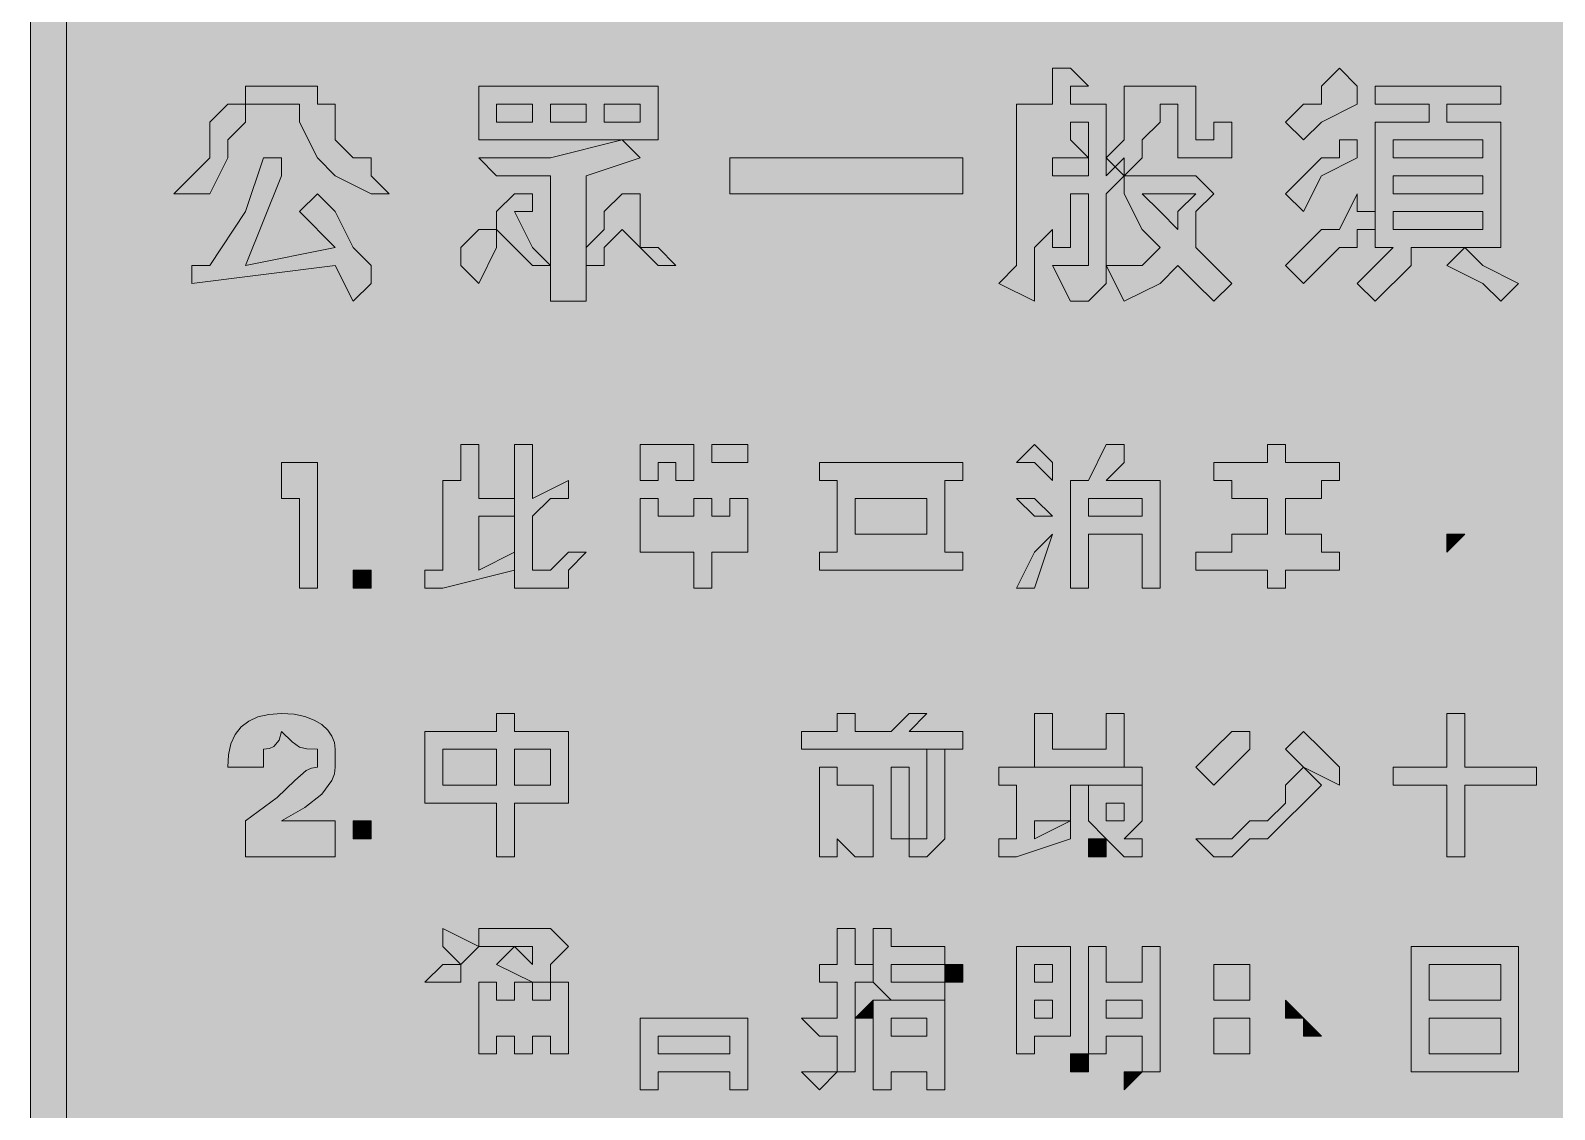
# Model space of a CAD drawing. Header units: metres. Extents: x 104 to 450, y 10 to 263.
# Drawn here: x 104 to 205.9, y 69.5 to 141.7 of the extents above; entities that cross this region are included whole.
import ezdxf

# ---------------------------------------------------------------- set-up
doc = ezdxf.new("R2010")
doc.units = ezdxf.units.M
doc.layers.add('FILL_BLACK_000000', color=7, linetype='Continuous', true_color=0x000000)
doc.layers.add('FILL_WHITE_FFFFFF', color=7, linetype='Continuous', true_color=0xffffff)

msp = doc.modelspace()

# ---------------------------------------------------------------- hatches: boundary and pattern name
at = {"layer": 'FILL_BLACK_000000', "true_color": 0x000000}
h = msp.add_hatch(color=7, dxfattribs=at)
h.dxf.hatch_style = 1
h.paths.add_polyline_path([(103.95, 259.2), (104, 259.6), (104.14, 259.91), (104.55, 260.4), (104.96, 260.89), (105.1, 261.2), (105.15, 261.6), (105.15, 262.8), (106.35, 262.8), (108.75, 262.8), (445.95, 262.8), (448.35, 262.8), (449.55, 261.6), (449.55, 259.2), (449.55, 14.4), (449.53, 13.5), (449.4, 12.6), (449.04, 11.7), (448.35, 10.8), (447.15, 10.8), (447.13, 10.11), (447, 9.75), (446.64, 9.62), (445.95, 9.6), (108.75, 9.6), (107.85, 9.79), (106.95, 10.2), (106.05, 10.61), (105.15, 10.8), (104.96, 11.7), (104.55, 12.6), (104.14, 13.5), (103.95, 14.4), (103.95, 259.2)])
h = msp.add_hatch(color=7, dxfattribs=at)
h.dxf.hatch_style = 1
h.paths.add_polyline_path([(168.75, 124.8), (169.95, 126), (169.95, 127.2), (169.95, 128.4), (169.95, 130.8), (169.95, 132), (169.95, 136.8), (172.35, 136.8), (172.35, 139.2), (173.55, 139.2), (174.75, 138), (173.55, 138), (173.55, 136.8), (175.95, 136.8), (175.95, 132), (177.15, 133.2), (177.15, 132), (175.95, 130.8), (175.95, 126), (175.95, 124.8), (174.75, 123.6), (173.55, 123.6), (172.35, 126), (173.55, 126), (174.75, 126), (174.75, 130.8), (173.55, 130.8), (173.55, 127.2), (172.35, 127.2), (172.35, 128.4), (171.15, 127.2), (171.15, 126), (171.15, 123.6), (168.75, 124.8)])
h.paths.add_polyline_path([(172.35, 133.2), (172.35, 132), (174.75, 132), (174.75, 133.2), (172.35, 133.2)], flags=16)
h.paths.add_polyline_path([(174.75, 135.6), (173.55, 135.6), (173.55, 134.4), (174.75, 133.2), (174.75, 135.6)], flags=16)
h = msp.add_hatch(color=7, dxfattribs=at)
h.dxf.hatch_style = 1
h.paths.add_polyline_path([(189.15, 136.8), (190.35, 136.8), (190.35, 138), (191.55, 139.2), (192.75, 138), (192.75, 136.8), (190.35, 135.6), (189.15, 134.4), (187.95, 135.6), (189.15, 136.8)])
h = msp.add_hatch(color=7, dxfattribs=at)
h.dxf.hatch_style = 1
h.paths.add_polyline_path([(123.15, 138), (123.15, 136.8), (124.35, 136.8), (124.35, 135.6), (124.35, 134.4), (125.55, 133.2), (126.75, 133.2), (126.75, 132), (127.95, 130.8), (126.75, 130.8), (124.35, 132), (123.15, 133.2), (121.95, 135.6), (121.95, 136.8), (118.35, 136.8), (118.35, 138), (123.15, 138)])
h = msp.add_hatch(color=7, dxfattribs=at)
h.dxf.hatch_style = 1
h.paths.add_polyline_path([(133.95, 138), (145.95, 138), (145.95, 134.4), (133.95, 134.4), (133.95, 138)])
h.paths.add_polyline_path([(135.15, 135.6), (137.55, 135.6), (137.55, 136.8), (135.15, 136.8), (135.15, 135.6)], flags=16)
h.paths.add_polyline_path([(138.75, 136.8), (138.75, 135.6), (141.15, 135.6), (141.15, 136.8), (138.75, 136.8)], flags=16)
h.paths.add_polyline_path([(144.75, 136.8), (142.35, 136.8), (142.35, 135.6), (144.75, 135.6), (144.75, 136.8)], flags=16)
h = msp.add_hatch(color=7, dxfattribs=at)
h.dxf.hatch_style = 1
h.paths.add_polyline_path([(177.15, 134.4), (177.15, 135.6), (177.15, 136.8), (177.15, 138), (181.95, 138), (181.95, 134.4), (183.15, 134.4), (183.15, 135.6), (184.35, 135.6), (184.35, 134.4), (184.35, 133.2), (183.15, 133.2), (181.95, 133.2), (180.75, 133.2), (180.75, 134.4), (180.75, 136.8), (179.55, 136.8), (179.55, 135.6), (178.35, 134.4), (178.35, 133.2), (177.15, 132), (175.95, 133.2), (177.15, 134.4)])
h = msp.add_hatch(color=7, dxfattribs=at)
h.dxf.hatch_style = 1
h.paths.add_polyline_path([(193.95, 127.2), (193.95, 135.6), (197.55, 135.6), (197.55, 136.8), (193.95, 136.8), (193.95, 138), (202.35, 138), (202.35, 136.8), (198.75, 136.8), (198.75, 135.6), (202.35, 135.6), (202.35, 127.2), (196.35, 127.2), (196.35, 126), (193.95, 123.6), (192.75, 124.8), (193.95, 126), (195.15, 127.2), (193.95, 127.2)])
h.paths.add_polyline_path([(195.15, 128.4), (201.15, 128.4), (201.15, 129.6), (195.15, 129.6), (195.15, 128.4)], flags=16)
h.paths.add_polyline_path([(195.15, 132), (195.15, 130.8), (201.15, 130.8), (201.15, 132), (195.15, 132)], flags=16)
h.paths.add_polyline_path([(201.15, 134.4), (195.15, 134.4), (195.15, 133.2), (201.15, 133.2), (201.15, 134.4)], flags=16)
h = msp.add_hatch(color=7, dxfattribs=at)
h.dxf.hatch_style = 1
h.paths.add_polyline_path([(118.35, 135.6), (117.15, 134.4), (117.15, 133.2), (115.95, 130.8), (114.75, 130.8), (113.55, 130.8), (114.75, 132), (115.95, 133.2), (115.95, 135.6), (117.15, 136.8), (118.35, 136.8), (118.35, 135.6)])
h = msp.add_hatch(color=7, dxfattribs=at)
h.dxf.hatch_style = 1
h.paths.add_polyline_path([(141.15, 123.6), (138.75, 123.6), (138.75, 132), (135.15, 132), (133.95, 133.2), (138.75, 133.2), (143.55, 134.4), (144.75, 133.2), (141.15, 132), (141.15, 123.6)])
h = msp.add_hatch(color=7, dxfattribs=at)
h.dxf.hatch_style = 1
h.paths.add_polyline_path([(189.15, 132), (190.35, 133.2), (191.55, 133.2), (191.55, 134.4), (192.75, 134.4), (192.75, 133.2), (190.35, 132), (189.15, 129.6), (187.95, 130.8), (189.15, 132)])
h = msp.add_hatch(color=7, dxfattribs=at)
h.dxf.hatch_style = 1
h.paths.add_polyline_path([(115.95, 126), (118.35, 129.6), (119.55, 133.2), (120.75, 133.2), (120.75, 132), (118.35, 126), (124.35, 127.2), (121.95, 129.6), (123.15, 130.8), (124.35, 129.6), (125.55, 127.2), (126.75, 126), (126.75, 124.8), (125.55, 123.6), (124.35, 126), (114.75, 124.8), (114.75, 126), (115.95, 126)])
h = msp.add_hatch(color=7, dxfattribs=at)
h.dxf.hatch_style = 1
h.paths.add_polyline_path([(166.35, 133.2), (166.35, 130.8), (150.75, 130.8), (150.75, 133.2), (166.35, 133.2)])
h = msp.add_hatch(color=7, dxfattribs=at)
h.dxf.hatch_style = 1
h.paths.add_polyline_path([(181.95, 132), (183.15, 130.8), (181.95, 129.6), (181.95, 127.2), (183.15, 126), (184.35, 124.8), (183.15, 123.6), (181.95, 124.8), (180.75, 126), (179.55, 124.8), (177.15, 123.6), (175.95, 126), (178.35, 126), (179.55, 127.2), (178.35, 128.4), (177.15, 130.8), (177.15, 132), (181.95, 132)])
h.paths.add_polyline_path([(180.75, 128.4), (180.75, 129.6), (181.95, 130.8), (178.35, 130.8), (179.55, 129.6), (180.75, 128.4)], flags=16)
h = msp.add_hatch(color=7, dxfattribs=at)
h.dxf.hatch_style = 1
h.paths.add_polyline_path([(137.55, 130.8), (137.55, 129.6), (136.35, 129.6), (137.55, 127.2), (138.75, 126), (137.55, 126), (135.15, 128.4), (135.15, 129.6), (136.35, 130.8), (137.55, 130.8)])
h = msp.add_hatch(color=7, dxfattribs=at)
h.dxf.hatch_style = 1
h.paths.add_polyline_path([(142.35, 126), (141.15, 126), (141.15, 127.2), (142.35, 128.4), (142.35, 129.6), (143.55, 130.8), (144.75, 130.8), (144.75, 129.6), (144.75, 128.4), (144.75, 127.2), (143.55, 128.4), (142.35, 127.2), (142.35, 126)])
h = msp.add_hatch(color=7, dxfattribs=at)
h.dxf.hatch_style = 1
h.paths.add_polyline_path([(189.15, 127.2), (190.35, 128.4), (191.55, 128.4), (192.75, 130.8), (192.75, 129.6), (193.95, 129.6), (193.95, 128.4), (192.75, 128.4), (192.75, 127.2), (191.55, 127.2), (190.35, 126), (189.15, 124.8), (187.95, 126), (189.15, 127.2)])
h = msp.add_hatch(color=7, dxfattribs=at)
h.dxf.hatch_style = 1
h.paths.add_polyline_path([(132.75, 126), (132.75, 127.2), (133.95, 128.4), (135.15, 128.4), (135.15, 127.2), (133.95, 124.8), (132.75, 126)])
h = msp.add_hatch(color=7, dxfattribs=at)
h.dxf.hatch_style = 1
h.paths.add_polyline_path([(145.95, 126), (144.75, 127.2), (145.95, 127.2), (147.15, 126), (145.95, 126)])
h = msp.add_hatch(color=7, dxfattribs=at)
h.dxf.hatch_style = 1
h.paths.add_polyline_path([(201.15, 126), (203.55, 124.8), (202.35, 123.6), (201.15, 124.8), (198.75, 126), (199.95, 127.2), (201.15, 126)])
h = msp.add_hatch(color=7, dxfattribs=at)
h.dxf.hatch_style = 1
h.paths.add_polyline_path([(133.95, 114), (133.95, 112.8), (133.95, 110.4), (136.35, 110.4), (136.35, 109.2), (133.95, 109.2), (133.95, 105.6), (136.35, 106.8), (136.35, 105.6), (131.55, 104.4), (130.35, 104.4), (130.35, 105.6), (131.55, 105.6), (131.55, 111.6), (132.75, 111.6), (132.75, 114), (133.95, 114)])
h = msp.add_hatch(color=7, dxfattribs=at)
h.dxf.hatch_style = 1
h.paths.add_polyline_path([(137.55, 114), (137.55, 112.8), (137.55, 110.4), (139.95, 111.6), (139.95, 110.4), (138.75, 110.4), (137.55, 109.2), (137.55, 106.8), (137.55, 105.6), (138.75, 105.6), (139.95, 106.8), (141.15, 106.8), (139.95, 105.6), (139.95, 104.4), (138.75, 104.4), (137.55, 104.4), (136.35, 104.4), (136.35, 105.6), (136.35, 114), (137.55, 114)])
h = msp.add_hatch(color=7, dxfattribs=at)
h.dxf.hatch_style = 1
h.paths.add_polyline_path([(144.75, 114), (148.35, 114), (148.35, 111.6), (147.15, 111.6), (147.15, 112.8), (145.95, 112.8), (145.95, 111.6), (144.75, 111.6), (144.75, 114)])
h = msp.add_hatch(color=7, dxfattribs=at)
h.dxf.hatch_style = 1
h.paths.add_polyline_path([(151.95, 114), (151.95, 112.8), (149.55, 112.8), (149.55, 114), (151.95, 114)])
h = msp.add_hatch(color=7, dxfattribs=at)
h.dxf.hatch_style = 1
h.paths.add_polyline_path([(172.35, 112.8), (172.35, 111.6), (171.15, 112.8), (169.95, 112.8), (171.15, 114), (172.35, 112.8)])
h = msp.add_hatch(color=7, dxfattribs=at)
h.dxf.hatch_style = 1
h.paths.add_polyline_path([(177.15, 112.8), (175.95, 111.6), (179.55, 111.6), (179.55, 104.4), (178.35, 104.4), (178.35, 105.6), (178.35, 108), (174.75, 108), (174.75, 105.6), (174.75, 104.4), (173.55, 104.4), (173.55, 111.6), (174.75, 111.6), (175.95, 114), (177.15, 114), (177.15, 112.8)])
h.paths.add_polyline_path([(174.75, 110.4), (174.75, 109.2), (178.35, 109.2), (178.35, 110.4), (174.75, 110.4)], flags=16)
h = msp.add_hatch(color=7, dxfattribs=at)
h.dxf.hatch_style = 1
h.paths.add_polyline_path([(187.95, 112.8), (191.55, 112.8), (191.55, 111.6), (190.35, 111.6), (190.35, 110.4), (187.95, 110.4), (187.95, 109.2), (187.95, 108), (190.35, 108), (190.35, 106.8), (191.55, 106.8), (191.55, 105.6), (187.95, 105.6), (187.95, 104.4), (186.75, 104.4), (186.75, 105.6), (181.95, 105.6), (181.95, 106.8), (184.35, 106.8), (184.35, 108), (186.75, 108), (186.75, 109.2), (186.75, 110.4), (184.35, 110.4), (184.35, 111.6), (183.15, 111.6), (183.15, 112.8), (186.75, 112.8), (186.75, 114), (187.95, 114), (187.95, 112.8)])
h = msp.add_hatch(color=7, dxfattribs=at)
h.dxf.hatch_style = 1
h.paths.add_polyline_path([(123.15, 104.4), (121.95, 104.4), (121.95, 110.4), (120.75, 110.4), (120.75, 112.8), (121.95, 112.8), (123.15, 112.8), (123.15, 104.4)])
h = msp.add_hatch(color=7, dxfattribs=at)
h.dxf.hatch_style = 1
h.paths.add_polyline_path([(157.95, 111.6), (156.75, 111.6), (156.75, 112.8), (161.55, 112.8), (166.35, 112.8), (166.35, 111.6), (165.15, 111.6), (165.15, 106.8), (166.35, 106.8), (166.35, 105.6), (161.55, 105.6), (156.75, 105.6), (156.75, 106.8), (157.95, 106.8), (157.95, 111.6)])
h.paths.add_polyline_path([(159.15, 108), (161.55, 108), (163.95, 108), (163.95, 109.2), (163.95, 110.4), (161.55, 110.4), (159.15, 110.4), (159.15, 109.2), (159.15, 108)], flags=16)
h = msp.add_hatch(color=7, dxfattribs=at)
h.dxf.hatch_style = 1
h.paths.add_polyline_path([(144.75, 110.4), (145.95, 110.4), (145.95, 109.2), (148.35, 109.2), (148.35, 110.4), (149.55, 110.4), (149.55, 109.2), (150.75, 109.2), (150.75, 110.4), (151.95, 110.4), (151.95, 106.8), (150.75, 106.8), (149.55, 106.8), (149.55, 105.6), (149.55, 104.4), (148.35, 104.4), (148.35, 105.6), (148.35, 106.8), (145.95, 106.8), (144.75, 106.8), (144.75, 110.4)])
h = msp.add_hatch(color=7, dxfattribs=at)
h.dxf.hatch_style = 1
h.paths.add_polyline_path([(171.15, 110.4), (172.35, 109.2), (171.15, 109.2), (169.95, 110.4), (171.15, 110.4)])
h = msp.add_hatch(color=7, dxfattribs=at)
h.dxf.hatch_style = 1
h.paths.add_polyline_path([(171.15, 104.4), (169.95, 104.4), (171.15, 106.8), (172.35, 108), (171.15, 104.4)])
h = msp.add_hatch(color=7, dxfattribs=at)
h.dxf.hatch_style = 1
h.paths.add_polyline_path([(198.75, 106.8), (198.75, 108), (199.95, 108), (198.75, 106.8)])
h = msp.add_hatch(color=7, dxfattribs=at)
h.dxf.hatch_style = 1
h.paths.add_polyline_path([(126.75, 104.4), (125.55, 104.4), (125.55, 105.6), (126.75, 105.6), (126.75, 104.4)])
h = msp.add_hatch(color=7, dxfattribs=at)
h.dxf.hatch_style = 1
h.paths.add_polyline_path([(124.35, 88.8), (124.35, 86.4), (118.35, 86.4), (118.35, 88.8), (120.45, 90.37), (121.65, 91.5), (122.4, 92.17), (122.75, 92.34), (123.15, 92.4), (123.15, 93.6), (122.44, 93.62), (121.95, 93.75), (121.46, 94.11), (120.75, 94.8), (120.6, 94.2), (120.24, 93.79), (119.95, 93.65), (119.55, 93.6), (119.55, 92.4), (117.15, 92.4), (117.21, 93.24), (117.37, 93.97), (117.66, 94.59), (118.05, 95.1), (118.56, 95.49), (119.17, 95.77), (119.91, 95.94), (120.75, 96), (121.59, 95.95), (122.32, 95.79), (122.94, 95.56), (123.45, 95.25), (123.84, 94.89), (124.12, 94.48), (124.29, 94.05), (124.35, 93.6), (124.35, 92.4), (124.29, 91.95), (124.12, 91.5), (123.45, 90.6), (122.32, 89.7), (120.75, 88.8), (124.35, 88.8)])
h = msp.add_hatch(color=7, dxfattribs=at)
h.dxf.hatch_style = 1
h.paths.add_polyline_path([(139.95, 94.8), (139.95, 90), (138.75, 90), (136.35, 90), (136.35, 86.4), (135.15, 86.4), (135.15, 90), (131.55, 90), (130.35, 90), (130.35, 94.8), (135.15, 94.8), (135.15, 96), (136.35, 96), (136.35, 94.8), (139.95, 94.8)])
h.paths.add_polyline_path([(136.35, 93.6), (136.35, 91.2), (138.75, 91.2), (138.75, 93.6), (136.35, 93.6)], flags=16)
h.paths.add_polyline_path([(135.15, 93.6), (131.55, 93.6), (131.55, 91.2), (135.15, 91.2), (135.15, 93.6)], flags=16)
h = msp.add_hatch(color=7, dxfattribs=at)
h.dxf.hatch_style = 1
h.paths.add_polyline_path([(157.95, 96), (159.15, 96), (159.15, 94.8), (161.55, 94.8), (162.75, 96), (163.95, 96), (162.75, 94.8), (166.35, 94.8), (166.35, 93.6), (155.55, 93.6), (155.55, 94.8), (157.95, 94.8), (157.95, 96)])
h = msp.add_hatch(color=7, dxfattribs=at)
h.dxf.hatch_style = 1
h.paths.add_polyline_path([(171.15, 92.4), (171.15, 96), (172.35, 96), (172.35, 94.8), (172.35, 93.6), (175.95, 93.6), (175.95, 94.8), (175.95, 96), (177.15, 96), (177.15, 92.4), (171.15, 92.4)])
h = msp.add_hatch(color=7, dxfattribs=at)
h.dxf.hatch_style = 1
h.paths.add_polyline_path([(204.75, 92.4), (204.75, 91.2), (199.95, 91.2), (199.95, 86.4), (198.75, 86.4), (198.75, 91.2), (195.15, 91.2), (195.15, 92.4), (198.75, 92.4), (198.75, 96), (199.95, 96), (199.95, 92.4), (204.75, 92.4)])
h = msp.add_hatch(color=7, dxfattribs=at)
h.dxf.hatch_style = 1
h.paths.add_polyline_path([(185.55, 93.6), (184.35, 92.4), (183.15, 91.2), (181.95, 92.4), (183.15, 93.6), (184.35, 94.8), (185.55, 94.8), (185.55, 93.6)])
h = msp.add_hatch(color=7, dxfattribs=at)
h.dxf.hatch_style = 1
h.paths.add_polyline_path([(190.35, 93.6), (191.55, 92.4), (191.55, 91.2), (189.15, 92.4), (187.95, 93.6), (189.15, 94.8), (190.35, 93.6)])
h = msp.add_hatch(color=7, dxfattribs=at)
h.dxf.hatch_style = 1
h.paths.add_polyline_path([(165.15, 93.6), (165.15, 92.4), (165.15, 87.6), (163.95, 86.4), (162.75, 86.4), (162.75, 87.6), (163.95, 87.6), (163.95, 93.6), (165.15, 93.6)])
h = msp.add_hatch(color=7, dxfattribs=at)
h.dxf.hatch_style = 1
h.paths.add_polyline_path([(157.95, 86.4), (156.75, 86.4), (156.75, 92.4), (157.95, 92.4), (157.95, 91.2), (160.35, 91.2), (160.35, 88.8), (160.35, 87.6), (160.35, 86.4), (159.15, 86.4), (157.95, 87.6), (157.95, 86.4)])
h = msp.add_hatch(color=7, dxfattribs=at)
h.dxf.hatch_style = 1
h.paths.add_polyline_path([(162.75, 92.4), (162.75, 87.6), (161.55, 87.6), (161.55, 92.4), (162.75, 92.4)])
h = msp.add_hatch(color=7, dxfattribs=at)
h.dxf.hatch_style = 1
h.paths.add_polyline_path([(168.75, 87.6), (169.95, 87.6), (169.95, 91.2), (168.75, 91.2), (168.75, 92.4), (178.35, 92.4), (178.35, 91.2), (173.55, 91.2), (173.55, 88.8), (173.55, 87.6), (169.95, 86.4), (168.75, 86.4), (168.75, 87.6)])
h.paths.add_polyline_path([(171.15, 88.8), (171.15, 87.6), (173.55, 88.8), (171.15, 88.8)], flags=16)
h = msp.add_hatch(color=7, dxfattribs=at)
h.dxf.hatch_style = 1
h.paths.add_polyline_path([(189.15, 90), (187.95, 88.8), (186.75, 87.6), (185.55, 87.6), (184.35, 86.4), (183.15, 86.4), (181.95, 87.6), (183.15, 87.6), (184.35, 87.6), (185.55, 88.8), (186.75, 88.8), (187.95, 90), (187.95, 91.2), (189.15, 92.4), (190.35, 91.2), (189.15, 90)])
h = msp.add_hatch(color=7, dxfattribs=at)
h.dxf.hatch_style = 1
h.paths.add_polyline_path([(178.35, 91.2), (178.35, 90), (178.35, 88.8), (177.15, 87.6), (178.35, 87.6), (178.35, 86.4), (177.15, 86.4), (175.95, 87.6), (174.75, 88.8), (174.75, 90), (174.75, 91.2), (178.35, 91.2)])
h.paths.add_polyline_path([(177.15, 88.8), (177.15, 90), (175.95, 90), (175.95, 88.8), (177.15, 88.8)], flags=16)
h = msp.add_hatch(color=7, dxfattribs=at)
h.dxf.hatch_style = 1
h.paths.add_polyline_path([(126.75, 87.6), (125.55, 87.6), (125.55, 88.8), (126.75, 88.8), (126.75, 87.6)])
h = msp.add_hatch(color=7, dxfattribs=at)
h.dxf.hatch_style = 1
h.paths.add_polyline_path([(175.95, 87.6), (175.95, 86.4), (174.75, 86.4), (174.75, 87.6), (175.95, 87.6)])
h = msp.add_hatch(color=7, dxfattribs=at)
h.dxf.hatch_style = 1
h.paths.add_polyline_path([(133.95, 80.4), (132.75, 79.2), (131.55, 80.4), (131.55, 81.6), (133.95, 80.4)])
h = msp.add_hatch(color=7, dxfattribs=at)
h.dxf.hatch_style = 1
h.paths.add_polyline_path([(139.95, 80.4), (138.75, 79.2), (138.75, 78), (137.55, 78), (135.15, 79.2), (136.35, 80.4), (133.95, 80.4), (133.95, 81.6), (138.75, 81.6), (139.95, 80.4)])
h.paths.add_polyline_path([(137.55, 79.2), (137.55, 80.4), (136.35, 80.4), (137.55, 79.2)], flags=16)
h = msp.add_hatch(color=7, dxfattribs=at)
h.dxf.hatch_style = 1
h.paths.add_polyline_path([(155.55, 75.6), (157.95, 75.6), (157.95, 78), (156.75, 78), (156.75, 79.2), (157.95, 79.2), (157.95, 81.6), (159.15, 81.6), (159.15, 80.4), (159.15, 79.2), (160.35, 79.2), (160.35, 78), (159.15, 78), (159.15, 75.6), (159.15, 73.2), (159.15, 72), (157.95, 72), (157.95, 73.2), (157.95, 74.4), (156.75, 74.4), (155.55, 75.6)])
h = msp.add_hatch(color=7, dxfattribs=at)
h.dxf.hatch_style = 1
h.paths.add_polyline_path([(163.95, 76.8), (161.55, 76.8), (160.35, 78), (160.35, 79.2), (160.35, 81.6), (161.55, 81.6), (161.55, 80.4), (162.75, 80.4), (165.15, 80.4), (165.15, 79.2), (161.55, 79.2), (161.55, 78), (163.95, 78), (165.15, 78), (165.15, 76.8), (163.95, 76.8)])
h = msp.add_hatch(color=7, dxfattribs=at)
h.dxf.hatch_style = 1
h.paths.add_polyline_path([(172.35, 74.4), (171.15, 74.4), (171.15, 73.2), (169.95, 73.2), (169.95, 80.4), (173.55, 80.4), (173.55, 74.4), (172.35, 74.4)])
h.paths.add_polyline_path([(171.15, 79.2), (171.15, 78), (172.35, 78), (172.35, 79.2), (171.15, 79.2)], flags=16)
h.paths.add_polyline_path([(172.35, 76.8), (171.15, 76.8), (171.15, 75.6), (172.35, 75.6), (172.35, 76.8)], flags=16)
h = msp.add_hatch(color=7, dxfattribs=at)
h.dxf.hatch_style = 1
h.paths.add_polyline_path([(178.35, 78), (178.35, 80.4), (179.55, 80.4), (179.55, 73.2), (179.55, 72), (178.35, 72), (178.35, 73.2), (178.35, 74.4), (175.95, 74.4), (175.95, 73.2), (174.75, 73.2), (174.75, 74.4), (174.75, 75.6), (174.75, 80.4), (175.95, 80.4), (175.95, 78), (178.35, 78)])
h.paths.add_polyline_path([(178.35, 76.8), (175.95, 76.8), (175.95, 75.6), (178.35, 75.6), (178.35, 76.8)], flags=16)
h = msp.add_hatch(color=7, dxfattribs=at)
h.dxf.hatch_style = 1
h.paths.add_polyline_path([(203.55, 72), (202.35, 72), (197.55, 72), (196.35, 72), (196.35, 80.4), (203.55, 80.4), (203.55, 72)])
h.paths.add_polyline_path([(197.55, 75.6), (197.55, 73.2), (202.35, 73.2), (202.35, 75.6), (197.55, 75.6)], flags=16)
h.paths.add_polyline_path([(202.35, 79.2), (197.55, 79.2), (197.55, 76.8), (202.35, 76.8), (202.35, 79.2)], flags=16)
h = msp.add_hatch(color=7, dxfattribs=at)
h.dxf.hatch_style = 1
h.paths.add_polyline_path([(132.75, 79.2), (132.75, 78), (131.55, 78), (130.35, 78), (131.55, 79.2), (132.75, 79.2)])
h = msp.add_hatch(color=7, dxfattribs=at)
h.dxf.hatch_style = 1
h.paths.add_polyline_path([(166.35, 78), (165.15, 78), (165.15, 79.2), (166.35, 79.2), (166.35, 78)])
h = msp.add_hatch(color=7, dxfattribs=at)
h.dxf.hatch_style = 1
h.paths.add_polyline_path([(183.15, 79.2), (185.55, 79.2), (185.55, 76.8), (183.15, 76.8), (183.15, 79.2)])
h = msp.add_hatch(color=7, dxfattribs=at)
h.dxf.hatch_style = 1
h.paths.add_polyline_path([(139.95, 73.2), (138.75, 73.2), (138.75, 74.4), (137.55, 74.4), (137.55, 73.2), (136.35, 73.2), (136.35, 74.4), (135.15, 74.4), (135.15, 73.2), (133.95, 73.2), (133.95, 78), (135.15, 78), (135.15, 76.8), (136.35, 76.8), (136.35, 78), (137.55, 78), (137.55, 76.8), (138.75, 76.8), (138.75, 78), (139.95, 78), (139.95, 73.2)])
h = msp.add_hatch(color=7, dxfattribs=at)
h.dxf.hatch_style = 1
h.paths.add_polyline_path([(160.35, 76.8), (160.35, 75.6), (159.15, 75.6), (160.35, 76.8)])
h = msp.add_hatch(color=7, dxfattribs=at)
h.dxf.hatch_style = 1
h.paths.add_polyline_path([(165.15, 76.8), (165.15, 70.8), (163.95, 70.8), (163.95, 72), (161.55, 72), (161.55, 70.8), (160.35, 70.8), (160.35, 76.8), (165.15, 76.8)])
h.paths.add_polyline_path([(163.95, 75.6), (161.55, 75.6), (161.55, 74.4), (163.95, 74.4), (163.95, 75.6)], flags=16)
h = msp.add_hatch(color=7, dxfattribs=at)
h.dxf.hatch_style = 1
h.paths.add_polyline_path([(189.15, 75.6), (187.95, 75.6), (187.95, 76.8), (189.15, 75.6)])
h = msp.add_hatch(color=7, dxfattribs=at)
h.dxf.hatch_style = 1
h.paths.add_polyline_path([(151.95, 75.6), (151.95, 70.8), (150.75, 70.8), (150.75, 72), (145.95, 72), (145.95, 70.8), (144.75, 70.8), (144.75, 75.6), (151.95, 75.6)])
h.paths.add_polyline_path([(150.75, 74.4), (145.95, 74.4), (145.95, 73.2), (150.75, 73.2), (150.75, 74.4)], flags=16)
h = msp.add_hatch(color=7, dxfattribs=at)
h.dxf.hatch_style = 1
h.paths.add_polyline_path([(183.15, 75.6), (185.55, 75.6), (185.55, 73.2), (183.15, 73.2), (183.15, 75.6)])
h = msp.add_hatch(color=7, dxfattribs=at)
h.dxf.hatch_style = 1
h.paths.add_polyline_path([(189.15, 75.6), (190.35, 74.4), (189.15, 74.4), (189.15, 75.6)])
h = msp.add_hatch(color=7, dxfattribs=at)
h.dxf.hatch_style = 1
h.paths.add_polyline_path([(173.55, 72), (173.55, 73.2), (174.75, 73.2), (174.75, 72), (173.55, 72)])
h = msp.add_hatch(color=7, dxfattribs=at)
h.dxf.hatch_style = 1
h.paths.add_polyline_path([(156.75, 72), (157.95, 72), (156.75, 70.8), (155.55, 72), (156.75, 72)])
h = msp.add_hatch(color=7, dxfattribs=at)
h.dxf.hatch_style = 1
h.paths.add_polyline_path([(177.15, 72), (178.35, 72), (177.15, 70.8), (177.15, 72)])
at = {"layer": 'FILL_WHITE_FFFFFF', "true_color": 0xffffff}
h = msp.add_hatch(color=7, dxfattribs=at)
h.dxf.hatch_style = 1
h.paths.add_polyline_path([(106.35, 259.2), (106.35, 260.4), (107.06, 261.09), (107.55, 261.45), (108.04, 261.58), (108.75, 261.6), (445.95, 261.6), (447.15, 261.6), (447.15, 260.4), (448.35, 260.4), (448.35, 259.2), (448.35, 14.4), (448.33, 13.69), (448.2, 13.2), (447.84, 12.71), (447.15, 12), (445.95, 12), (108.75, 12), (106.35, 12), (106.35, 14.4), (106.35, 259.2)])

# ---------------------------------------------------------------- linework, layer by layer
at = {"layer": 'FILL_BLACK_000000', "lineweight": 0, "true_color": 0x000000}
msp.add_lwpolyline([(445.95, 9.6), (108.75, 9.6), (107.85, 9.79), (106.95, 10.2), (106.05, 10.61), (105.15, 10.8), (104.96, 11.7), (104.55, 12.6), (104.14, 13.5), (103.95, 14.4), (103.95, 259.2), (104, 259.6), (104.14, 259.91), (104.55, 260.4), (104.96, 260.89), (105.1, 261.2), (105.15, 261.6), (105.15, 262.8), (106.35, 262.8), (108.75, 262.8), (445.95, 262.8)], dxfattribs=at)
for points in [[(168.75, 124.8), (169.95, 126), (169.95, 127.2), (169.95, 128.4), (169.95, 130.8), (169.95, 132), (169.95, 136.8), (172.35, 136.8), (172.35, 139.2), (173.55, 139.2), (174.75, 138), (173.55, 138), (173.55, 136.8), (175.95, 136.8), (175.95, 132), (177.15, 133.2), (177.15, 132), (175.95, 130.8), (175.95, 126), (175.95, 124.8), (174.75, 123.6), (173.55, 123.6), (172.35, 126), (173.55, 126), (174.75, 126), (174.75, 130.8), (173.55, 130.8), (173.55, 127.2), (172.35, 127.2), (172.35, 128.4), (171.15, 127.2), (171.15, 126), (171.15, 123.6)], [(189.15, 136.8), (190.35, 136.8), (190.35, 138), (191.55, 139.2), (192.75, 138), (192.75, 136.8), (190.35, 135.6), (189.15, 134.4), (187.95, 135.6)], [(123.15, 138), (123.15, 136.8), (124.35, 136.8), (124.35, 135.6), (124.35, 134.4), (125.55, 133.2), (126.75, 133.2), (126.75, 132), (127.95, 130.8), (126.75, 130.8), (124.35, 132), (123.15, 133.2), (121.95, 135.6), (121.95, 136.8), (118.35, 136.8), (118.35, 138)], [(133.95, 138), (145.95, 138), (145.95, 134.4), (133.95, 134.4)], [(177.15, 134.4), (177.15, 135.6), (177.15, 136.8), (177.15, 138), (181.95, 138), (181.95, 134.4), (183.15, 134.4), (183.15, 135.6), (184.35, 135.6), (184.35, 134.4), (184.35, 133.2), (183.15, 133.2), (181.95, 133.2), (180.75, 133.2), (180.75, 134.4), (180.75, 136.8), (179.55, 136.8), (179.55, 135.6), (178.35, 134.4), (178.35, 133.2), (177.15, 132), (175.95, 133.2)], [(193.95, 127.2), (193.95, 135.6), (197.55, 135.6), (197.55, 136.8), (193.95, 136.8), (193.95, 138), (202.35, 138), (202.35, 136.8), (198.75, 136.8), (198.75, 135.6), (202.35, 135.6), (202.35, 127.2), (196.35, 127.2), (196.35, 126), (193.95, 123.6), (192.75, 124.8), (193.95, 126), (195.15, 127.2)], [(118.35, 135.6), (117.15, 134.4), (117.15, 133.2), (115.95, 130.8), (114.75, 130.8), (113.55, 130.8), (114.75, 132), (115.95, 133.2), (115.95, 135.6), (117.15, 136.8), (118.35, 136.8)], [(135.15, 135.6), (137.55, 135.6), (137.55, 136.8), (135.15, 136.8)], [(138.75, 136.8), (138.75, 135.6), (141.15, 135.6), (141.15, 136.8)], [(144.75, 136.8), (142.35, 136.8), (142.35, 135.6), (144.75, 135.6)], [(174.75, 135.6), (173.55, 135.6), (173.55, 134.4), (174.75, 133.2)], [(141.15, 123.6), (138.75, 123.6), (138.75, 132), (135.15, 132), (133.95, 133.2), (138.75, 133.2), (143.55, 134.4), (144.75, 133.2), (141.15, 132)], [(189.15, 132), (190.35, 133.2), (191.55, 133.2), (191.55, 134.4), (192.75, 134.4), (192.75, 133.2), (190.35, 132), (189.15, 129.6), (187.95, 130.8)], [(201.15, 134.4), (195.15, 134.4), (195.15, 133.2), (201.15, 133.2)], [(115.95, 126), (118.35, 129.6), (119.55, 133.2), (120.75, 133.2), (120.75, 132), (118.35, 126), (124.35, 127.2), (121.95, 129.6), (123.15, 130.8), (124.35, 129.6), (125.55, 127.2), (126.75, 126), (126.75, 124.8), (125.55, 123.6), (124.35, 126), (114.75, 124.8), (114.75, 126)], [(166.35, 133.2), (166.35, 130.8), (150.75, 130.8), (150.75, 133.2)], [(172.35, 133.2), (172.35, 132), (174.75, 132), (174.75, 133.2)], [(181.95, 132), (183.15, 130.8), (181.95, 129.6), (181.95, 127.2), (183.15, 126), (184.35, 124.8), (183.15, 123.6), (181.95, 124.8), (180.75, 126), (179.55, 124.8), (177.15, 123.6), (175.95, 126), (178.35, 126), (179.55, 127.2), (178.35, 128.4), (177.15, 130.8), (177.15, 132)], [(195.15, 132), (195.15, 130.8), (201.15, 130.8), (201.15, 132)], [(137.55, 130.8), (137.55, 129.6), (136.35, 129.6), (137.55, 127.2), (138.75, 126), (137.55, 126), (135.15, 128.4), (135.15, 129.6), (136.35, 130.8)], [(142.35, 126), (141.15, 126), (141.15, 127.2), (142.35, 128.4), (142.35, 129.6), (143.55, 130.8), (144.75, 130.8), (144.75, 129.6), (144.75, 128.4), (144.75, 127.2), (143.55, 128.4), (142.35, 127.2)], [(180.75, 128.4), (180.75, 129.6), (181.95, 130.8), (178.35, 130.8), (179.55, 129.6)], [(189.15, 127.2), (190.35, 128.4), (191.55, 128.4), (192.75, 130.8), (192.75, 129.6), (193.95, 129.6), (193.95, 128.4), (192.75, 128.4), (192.75, 127.2), (191.55, 127.2), (190.35, 126), (189.15, 124.8), (187.95, 126)], [(195.15, 128.4), (201.15, 128.4), (201.15, 129.6), (195.15, 129.6)], [(132.75, 126), (132.75, 127.2), (133.95, 128.4), (135.15, 128.4), (135.15, 127.2), (133.95, 124.8)], [(145.95, 126), (144.75, 127.2), (145.95, 127.2), (147.15, 126)], [(201.15, 126), (203.55, 124.8), (202.35, 123.6), (201.15, 124.8), (198.75, 126), (199.95, 127.2)], [(133.95, 114), (133.95, 112.8), (133.95, 110.4), (136.35, 110.4), (136.35, 109.2), (133.95, 109.2), (133.95, 105.6), (136.35, 106.8), (136.35, 105.6), (131.55, 104.4), (130.35, 104.4), (130.35, 105.6), (131.55, 105.6), (131.55, 111.6), (132.75, 111.6), (132.75, 114)], [(137.55, 114), (137.55, 112.8), (137.55, 110.4), (139.95, 111.6), (139.95, 110.4), (138.75, 110.4), (137.55, 109.2), (137.55, 106.8), (137.55, 105.6), (138.75, 105.6), (139.95, 106.8), (141.15, 106.8), (139.95, 105.6), (139.95, 104.4), (138.75, 104.4), (137.55, 104.4), (136.35, 104.4), (136.35, 105.6), (136.35, 114)], [(144.75, 114), (148.35, 114), (148.35, 111.6), (147.15, 111.6), (147.15, 112.8), (145.95, 112.8), (145.95, 111.6), (144.75, 111.6)], [(151.95, 114), (151.95, 112.8), (149.55, 112.8), (149.55, 114)], [(172.35, 112.8), (172.35, 111.6), (171.15, 112.8), (169.95, 112.8), (171.15, 114)], [(177.15, 112.8), (175.95, 111.6), (179.55, 111.6), (179.55, 104.4), (178.35, 104.4), (178.35, 105.6), (178.35, 108), (174.75, 108), (174.75, 105.6), (174.75, 104.4), (173.55, 104.4), (173.55, 111.6), (174.75, 111.6), (175.95, 114), (177.15, 114)], [(187.95, 112.8), (191.55, 112.8), (191.55, 111.6), (190.35, 111.6), (190.35, 110.4), (187.95, 110.4), (187.95, 109.2), (187.95, 108), (190.35, 108), (190.35, 106.8), (191.55, 106.8), (191.55, 105.6), (187.95, 105.6), (187.95, 104.4), (186.75, 104.4), (186.75, 105.6), (181.95, 105.6), (181.95, 106.8), (184.35, 106.8), (184.35, 108), (186.75, 108), (186.75, 109.2), (186.75, 110.4), (184.35, 110.4), (184.35, 111.6), (183.15, 111.6), (183.15, 112.8), (186.75, 112.8), (186.75, 114), (187.95, 114)], [(123.15, 104.4), (121.95, 104.4), (121.95, 110.4), (120.75, 110.4), (120.75, 112.8), (121.95, 112.8), (123.15, 112.8)], [(157.95, 111.6), (156.75, 111.6), (156.75, 112.8), (161.55, 112.8), (166.35, 112.8), (166.35, 111.6), (165.15, 111.6), (165.15, 106.8), (166.35, 106.8), (166.35, 105.6), (161.55, 105.6), (156.75, 105.6), (156.75, 106.8), (157.95, 106.8)], [(144.75, 110.4), (145.95, 110.4), (145.95, 109.2), (148.35, 109.2), (148.35, 110.4), (149.55, 110.4), (149.55, 109.2), (150.75, 109.2), (150.75, 110.4), (151.95, 110.4), (151.95, 106.8), (150.75, 106.8), (149.55, 106.8), (149.55, 105.6), (149.55, 104.4), (148.35, 104.4), (148.35, 105.6), (148.35, 106.8), (145.95, 106.8), (144.75, 106.8)], [(159.15, 108), (161.55, 108), (163.95, 108), (163.95, 109.2), (163.95, 110.4), (161.55, 110.4), (159.15, 110.4), (159.15, 109.2)], [(171.15, 110.4), (172.35, 109.2), (171.15, 109.2), (169.95, 110.4)], [(174.75, 110.4), (174.75, 109.2), (178.35, 109.2), (178.35, 110.4)], [(171.15, 104.4), (169.95, 104.4), (171.15, 106.8), (172.35, 108)], [(198.75, 106.8), (198.75, 108), (199.95, 108)], [(126.75, 104.4), (125.55, 104.4), (125.55, 105.6), (126.75, 105.6)], [(124.35, 88.8), (124.35, 86.4), (118.35, 86.4), (118.35, 88.8), (120.45, 90.37), (121.65, 91.5), (122.4, 92.17), (122.75, 92.34), (123.15, 92.4), (123.15, 93.6), (122.44, 93.62), (121.95, 93.75), (121.46, 94.11), (120.75, 94.8), (120.6, 94.2), (120.24, 93.79), (119.95, 93.65), (119.55, 93.6), (119.55, 92.4), (117.15, 92.4), (117.21, 93.24), (117.37, 93.97), (117.66, 94.59), (118.05, 95.1), (118.56, 95.49), (119.17, 95.77), (119.91, 95.94), (120.75, 96), (121.59, 95.95), (122.32, 95.79), (122.94, 95.56), (123.45, 95.25), (123.84, 94.89), (124.12, 94.48), (124.29, 94.05), (124.35, 93.6), (124.35, 92.4), (124.29, 91.95), (124.12, 91.5), (123.45, 90.6), (122.32, 89.7), (120.75, 88.8)], [(139.95, 94.8), (139.95, 90), (138.75, 90), (136.35, 90), (136.35, 86.4), (135.15, 86.4), (135.15, 90), (131.55, 90), (130.35, 90), (130.35, 94.8), (135.15, 94.8), (135.15, 96), (136.35, 96), (136.35, 94.8)], [(157.95, 96), (159.15, 96), (159.15, 94.8), (161.55, 94.8), (162.75, 96), (163.95, 96), (162.75, 94.8), (166.35, 94.8), (166.35, 93.6), (155.55, 93.6), (155.55, 94.8), (157.95, 94.8)], [(171.15, 92.4), (171.15, 96), (172.35, 96), (172.35, 94.8), (172.35, 93.6), (175.95, 93.6), (175.95, 94.8), (175.95, 96), (177.15, 96), (177.15, 92.4)], [(204.75, 92.4), (204.75, 91.2), (199.95, 91.2), (199.95, 86.4), (198.75, 86.4), (198.75, 91.2), (195.15, 91.2), (195.15, 92.4), (198.75, 92.4), (198.75, 96), (199.95, 96), (199.95, 92.4)], [(185.55, 93.6), (184.35, 92.4), (183.15, 91.2), (181.95, 92.4), (183.15, 93.6), (184.35, 94.8), (185.55, 94.8)], [(190.35, 93.6), (191.55, 92.4), (191.55, 91.2), (189.15, 92.4), (187.95, 93.6), (189.15, 94.8)], [(135.15, 93.6), (131.55, 93.6), (131.55, 91.2), (135.15, 91.2)], [(136.35, 93.6), (136.35, 91.2), (138.75, 91.2), (138.75, 93.6)], [(165.15, 93.6), (165.15, 92.4), (165.15, 87.6), (163.95, 86.4), (162.75, 86.4), (162.75, 87.6), (163.95, 87.6), (163.95, 93.6)], [(157.95, 86.4), (156.75, 86.4), (156.75, 92.4), (157.95, 92.4), (157.95, 91.2), (160.35, 91.2), (160.35, 88.8), (160.35, 87.6), (160.35, 86.4), (159.15, 86.4), (157.95, 87.6)], [(162.75, 92.4), (162.75, 87.6), (161.55, 87.6), (161.55, 92.4)], [(168.75, 87.6), (169.95, 87.6), (169.95, 91.2), (168.75, 91.2), (168.75, 92.4), (178.35, 92.4), (178.35, 91.2), (173.55, 91.2), (173.55, 88.8), (173.55, 87.6), (169.95, 86.4), (168.75, 86.4)], [(189.15, 90), (187.95, 88.8), (186.75, 87.6), (185.55, 87.6), (184.35, 86.4), (183.15, 86.4), (181.95, 87.6), (183.15, 87.6), (184.35, 87.6), (185.55, 88.8), (186.75, 88.8), (187.95, 90), (187.95, 91.2), (189.15, 92.4), (190.35, 91.2)], [(178.35, 91.2), (178.35, 90), (178.35, 88.8), (177.15, 87.6), (178.35, 87.6), (178.35, 86.4), (177.15, 86.4), (175.95, 87.6), (174.75, 88.8), (174.75, 90), (174.75, 91.2)], [(177.15, 88.8), (177.15, 90), (175.95, 90), (175.95, 88.8)], [(126.75, 87.6), (125.55, 87.6), (125.55, 88.8), (126.75, 88.8)], [(171.15, 88.8), (171.15, 87.6), (173.55, 88.8)], [(175.95, 87.6), (175.95, 86.4), (174.75, 86.4), (174.75, 87.6)], [(133.95, 80.4), (132.75, 79.2), (131.55, 80.4), (131.55, 81.6)], [(139.95, 80.4), (138.75, 79.2), (138.75, 78), (137.55, 78), (135.15, 79.2), (136.35, 80.4), (133.95, 80.4), (133.95, 81.6), (138.75, 81.6)], [(155.55, 75.6), (157.95, 75.6), (157.95, 78), (156.75, 78), (156.75, 79.2), (157.95, 79.2), (157.95, 81.6), (159.15, 81.6), (159.15, 80.4), (159.15, 79.2), (160.35, 79.2), (160.35, 78), (159.15, 78), (159.15, 75.6), (159.15, 73.2), (159.15, 72), (157.95, 72), (157.95, 73.2), (157.95, 74.4), (156.75, 74.4)], [(163.95, 76.8), (161.55, 76.8), (160.35, 78), (160.35, 79.2), (160.35, 81.6), (161.55, 81.6), (161.55, 80.4), (162.75, 80.4), (165.15, 80.4), (165.15, 79.2), (161.55, 79.2), (161.55, 78), (163.95, 78), (165.15, 78), (165.15, 76.8)], [(137.55, 79.2), (137.55, 80.4), (136.35, 80.4)], [(172.35, 74.4), (171.15, 74.4), (171.15, 73.2), (169.95, 73.2), (169.95, 80.4), (173.55, 80.4), (173.55, 74.4)], [(178.35, 78), (178.35, 80.4), (179.55, 80.4), (179.55, 73.2), (179.55, 72), (178.35, 72), (178.35, 73.2), (178.35, 74.4), (175.95, 74.4), (175.95, 73.2), (174.75, 73.2), (174.75, 74.4), (174.75, 75.6), (174.75, 80.4), (175.95, 80.4), (175.95, 78)], [(203.55, 72), (202.35, 72), (197.55, 72), (196.35, 72), (196.35, 80.4), (203.55, 80.4)], [(132.75, 79.2), (132.75, 78), (131.55, 78), (130.35, 78), (131.55, 79.2)], [(166.35, 78), (165.15, 78), (165.15, 79.2), (166.35, 79.2)], [(171.15, 79.2), (171.15, 78), (172.35, 78), (172.35, 79.2)], [(183.15, 79.2), (185.55, 79.2), (185.55, 76.8), (183.15, 76.8)], [(202.35, 79.2), (197.55, 79.2), (197.55, 76.8), (202.35, 76.8)], [(139.95, 73.2), (138.75, 73.2), (138.75, 74.4), (137.55, 74.4), (137.55, 73.2), (136.35, 73.2), (136.35, 74.4), (135.15, 74.4), (135.15, 73.2), (133.95, 73.2), (133.95, 78), (135.15, 78), (135.15, 76.8), (136.35, 76.8), (136.35, 78), (137.55, 78), (137.55, 76.8), (138.75, 76.8), (138.75, 78), (139.95, 78)], [(160.35, 76.8), (160.35, 75.6), (159.15, 75.6)], [(165.15, 76.8), (165.15, 70.8), (163.95, 70.8), (163.95, 72), (161.55, 72), (161.55, 70.8), (160.35, 70.8), (160.35, 76.8)], [(172.35, 76.8), (171.15, 76.8), (171.15, 75.6), (172.35, 75.6)], [(178.35, 76.8), (175.95, 76.8), (175.95, 75.6), (178.35, 75.6)], [(189.15, 75.6), (187.95, 75.6), (187.95, 76.8)], [(151.95, 75.6), (151.95, 70.8), (150.75, 70.8), (150.75, 72), (145.95, 72), (145.95, 70.8), (144.75, 70.8), (144.75, 75.6)], [(163.95, 75.6), (161.55, 75.6), (161.55, 74.4), (163.95, 74.4)], [(183.15, 75.6), (185.55, 75.6), (185.55, 73.2), (183.15, 73.2)], [(189.15, 75.6), (190.35, 74.4), (189.15, 74.4)], [(197.55, 75.6), (197.55, 73.2), (202.35, 73.2), (202.35, 75.6)], [(150.75, 74.4), (145.95, 74.4), (145.95, 73.2), (150.75, 73.2)], [(173.55, 72), (173.55, 73.2), (174.75, 73.2), (174.75, 72)], [(156.75, 72), (157.95, 72), (156.75, 70.8), (155.55, 72)], [(177.15, 72), (178.35, 72), (177.15, 70.8)]]:
    msp.add_lwpolyline(points, close=True, dxfattribs=at)
at = {"layer": 'FILL_WHITE_FFFFFF', "lineweight": 0, "true_color": 0x000000}
msp.add_lwpolyline([(106.35, 259.2), (106.35, 260.4), (107.06, 261.09), (107.55, 261.45), (108.04, 261.58), (108.75, 261.6), (445.95, 261.6), (447.15, 261.6), (447.15, 260.4), (448.35, 260.4), (448.35, 259.2), (448.35, 14.4), (448.33, 13.69), (448.2, 13.2), (447.84, 12.71), (447.15, 12), (445.95, 12), (108.75, 12), (106.35, 12), (106.35, 14.4)], close=True, dxfattribs=at)

doc.saveas('drawing.dxf')
